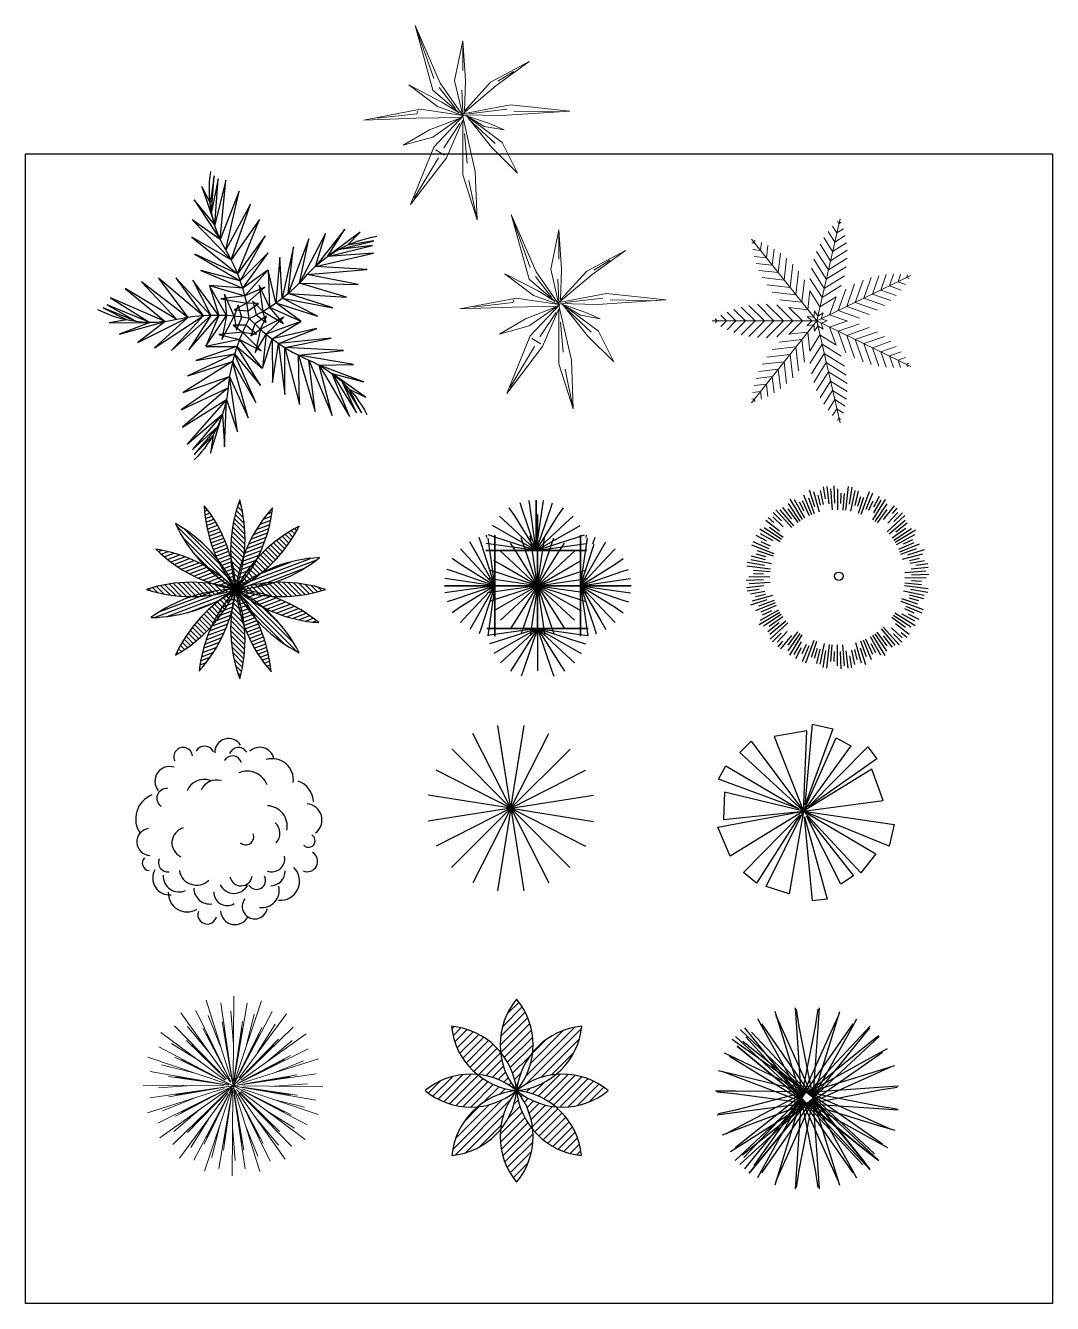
# Model space of a CAD drawing. Header units: millimetres. Extents: x 355 to 3640, y -248 to 1431.
# Drawn here: x 359.5 to 580.5, y 480.6 to 755.5 of the extents above; entities that cross this region are included whole.
import ezdxf

# ---------------------------------------------------------------- set-up
doc = ezdxf.new("R2010")
doc.units = ezdxf.units.MM
doc.layers.get('0').update_dxf_attribs({"plot": 0})
doc.layers.add('PLANTS', color=92, linetype='Continuous')

# ---------------------------------------------------------------- blocks, each defined once
blk = doc.blocks.new('tree 164642')
at = {"color": 0}
for p, q in [((-1.265, 5.273), (-1.383, 5.618)), ((-0.366, 2.632), (-0.816, 5.754)), ((-0.366, 2.632), (-0.366, 5.787)), ((-0.366, 5.787), (-0.366, 2.632)), ((-0.366, 2.632), (-0.366, 5.787)), ((-0.366, 2.632), (-0.366, 5.787)), ((-0.366, 5.787), (-0.366, 2.632)), ((-0.366, 2.632), (-0.366, 5.787)), ((-0.366, 2.632), (0.083, 5.754)), ((0.532, 5.273), (0.65, 5.618)), ((-2.164, 4.311), (-2.672, 4.785)), ((-1.715, 4.792), (-2.058, 5.295)), ((-0.366, 2.632), (-1.715, 4.792)), ((-0.366, 2.632), (-1.265, 5.273)), ((-0.366, 2.632), (0.532, 5.273)), ((-0.366, 2.632), (0.982, 4.792)), ((-0.291, 4.874), (-0.291, 0.439)), ((0.982, 4.792), (1.325, 5.295)), ((1.431, 4.311), (1.939, 4.785)), ((-2.556, 3.891), (-3.101, 4.205)), ((-0.366, 2.632), (-2.164, 4.311)), ((-0.366, 2.632), (1.431, 4.311)), ((1.823, 3.891), (2.368, 4.205)), ((-3.792, 3.021), (-3.928, 3.439)), ((-3.447, 3.438), (-3.468, 3.588)), ((-2.952, 0.439), (-3.372, 3.413)), ((-2.948, 3.472), (-3.366, 3.607)), ((-2.952, 0.439), (-2.952, 3.593)), ((-2.952, 3.593), (-2.952, 0.439)), ((-0.366, 2.632), (-2.948, 3.472)), ((-0.366, 2.632), (-2.556, 3.891)), ((-1.19, 3.08), (-1.307, 3.425)), ((-0.291, 0.439), (-0.74, 3.561)), ((-0.366, 2.632), (1.823, 3.891)), ((-0.366, 2.632), (2.215, 3.472)), ((-0.291, 0.439), (-0.291, 3.593)), ((-0.291, 3.593), (-0.291, 0.439)), ((-0.291, 0.439), (-0.291, 3.593)), ((-0.291, 0.439), (-0.291, 3.593)), ((-0.291, 3.593), (-0.291, 0.439)), ((-0.291, 0.439), (-0.291, 3.593)), ((-0.291, 0.439), (0.158, 3.561)), ((0.608, 3.08), (0.725, 3.425)), ((2.215, 3.472), (2.634, 3.607)), ((2.405, 3.593), (2.405, 0.439)), ((2.405, 0.439), (2.405, 3.593)), ((2.405, 0.439), (2.825, 3.413)), ((2.749, 3.438), (2.77, 3.588)), ((3.169, 3.046), (3.305, 3.464)), ((-4.631, 2.236), (-5.105, 2.744)), ((-4.211, 2.628), (-4.525, 3.173)), ((-2.952, 0.439), (-4.211, 2.628)), ((-2.952, 0.439), (-3.792, 3.021)), ((-3.521, 2.632), (-0.366, 2.632)), ((-0.366, 2.632), (-3.521, 2.632)), ((-3.34, 3.052), (-3.49, 3.073)), ((-0.366, 2.632), (-3.34, 3.052)), ((-2.088, 2.118), (-2.596, 2.592)), ((-1.639, 2.599), (-1.983, 3.101)), ((-0.291, 0.439), (-1.639, 2.599)), ((-0.291, 0.439), (-1.19, 3.08)), ((-0.366, 2.632), (2.608, 3.052)), ((-0.366, 2.632), (-0.366, 2.632)), ((-0.366, 2.632), (-0.366, 2.632)), ((2.788, 2.632), (-0.366, 2.632)), ((-0.366, 2.632), (2.788, 2.632)), ((-0.291, 0.439), (0.608, 3.08)), ((-0.291, 0.439), (1.057, 2.599)), ((1.057, 2.599), (1.401, 3.101)), ((1.507, 2.118), (2.014, 2.592)), ((2.405, 0.439), (3.245, 3.021)), ((2.405, 0.439), (3.664, 2.628)), ((2.608, 3.052), (2.757, 3.073)), ((3.664, 2.628), (3.978, 3.173)), ((4.084, 2.236), (4.558, 2.744)), ((-5.112, 1.787), (-5.615, 2.13)), ((-2.952, 0.439), (-5.112, 1.787)), ((-2.952, 0.439), (-4.631, 2.236)), ((-2.481, 1.698), (-3.025, 2.011)), ((-0.291, 0.439), (-2.481, 1.698)), ((-0.291, 0.439), (-2.088, 2.118)), ((-0.291, 0.439), (1.507, 2.118)), ((-0.291, 0.439), (1.899, 1.698)), ((1.899, 1.698), (2.444, 2.011)), ((2.405, 0.439), (4.084, 2.236)), ((2.405, 0.439), (4.565, 1.787)), ((4.565, 1.787), (5.068, 2.13)), ((-2.952, 0.439), (-6.074, 0.888)), ((-5.593, 1.338), (-5.938, 1.455)), ((-2.952, 0.439), (-5.593, 1.338)), ((-3.265, 0.859), (-3.415, 0.88)), ((-2.873, 1.278), (-3.291, 1.414)), ((-0.291, 0.439), (-3.265, 0.859)), ((-0.291, 0.439), (-2.873, 1.278)), ((-0.291, 0.439), (2.291, 1.278)), ((-0.291, 0.439), (2.683, 0.859)), ((2.291, 1.278), (2.709, 1.414)), ((2.405, 0.439), (5.046, 1.338)), ((2.405, 0.439), (5.527, 0.888)), ((2.683, 0.859), (2.833, 0.88)), ((5.046, 1.338), (5.391, 1.455)), ((-2.952, 0.439), (-6.107, 0.439)), ((-6.107, 0.439), (-2.952, 0.439)), ((-2.952, 0.439), (-6.107, 0.439)), ((-2.952, 0.439), (-6.107, 0.439)), ((-6.107, 0.439), (-2.952, 0.439)), ((-2.952, 0.439), (-6.107, 0.439)), ((-2.952, 0.439), (-6.074, -0.011)), ((-0.291, 0.439), (-5.613, 0.439)), ((-2.952, 0.439), (-5.593, -0.46)), ((-2.952, 0.439), (-5.112, -0.909)), ((-2.952, 0.439), (-4.631, -1.359)), ((-2.952, 0.439), (-4.211, -1.751)), ((-2.952, 0.439), (-3.792, -2.143)), ((-3.445, 0.439), (-0.291, 0.439)), ((-0.291, 0.439), (-3.445, 0.439)), ((-0.291, 0.439), (-3.445, 0.439)), ((-3.445, 0.439), (-0.291, 0.439)), ((-3.265, 0.019), (-3.415, -0.002)), ((-2.952, 0.439), (-3.372, -2.535)), ((-0.291, 0.439), (-3.265, 0.019)), ((-2.952, -2.716), (-2.952, 0.439)), ((-2.952, 0.439), (-2.952, -2.716)), ((-2.952, 0.439), (-2.952, 0.439)), ((-2.952, 0.439), (-2.952, 0.439)), ((-0.291, 0.439), (-2.873, -0.401)), ((-0.291, 0.439), (-2.481, -0.821)), ((-0.291, 0.439), (-2.088, -1.24)), ((-0.291, 0.439), (-1.639, -1.721)), ((-0.291, 0.439), (-1.19, -2.203)), ((-0.291, 0.439), (-0.74, -2.684)), ((-0.291, 0.439), (5.101, 0.439)), ((-0.291, 0.439), (2.683, 0.019)), ((-0.291, 0.439), (2.291, -0.401)), ((-0.291, 0.439), (-0.291, -2.716)), ((-0.291, -2.716), (-0.291, 0.439)), ((-0.291, 0.439), (-0.291, -2.716)), ((-0.291, 0.439), (1.899, -0.821)), ((-0.291, 0.439), (1.507, -1.24)), ((-0.291, 0.439), (-0.291, -2.716)), ((-0.291, -2.716), (-0.291, 0.439)), ((-0.291, 0.439), (-0.291, -2.716)), ((-0.291, 0.439), (1.057, -1.721)), ((-0.291, 0.439), (0.158, -2.684)), ((-0.291, 0.439), (0.608, -2.203)), ((-0.291, 0.439), (-0.291, -4.883)), ((-0.291, 0.439), (2.864, 0.439)), ((2.864, 0.439), (-0.291, 0.439)), ((-0.291, 0.439), (-0.291, 0.439)), ((-0.291, 0.439), (-0.291, 0.439)), ((2.864, 0.439), (-0.291, 0.439)), ((-0.291, 0.439), (2.864, 0.439)), ((-0.291, 0.439), (-0.291, 0.439)), ((-0.291, 0.439), (-0.291, 0.439)), ((2.405, 0.439), (5.56, 0.439)), ((5.56, 0.439), (2.405, 0.439)), ((2.405, 0.439), (5.56, 0.439)), ((2.405, 0.439), (5.56, 0.439)), ((5.56, 0.439), (2.405, 0.439)), ((2.405, 0.439), (5.56, 0.439)), ((2.405, 0.439), (3.664, -1.751)), ((2.405, 0.439), (3.245, -2.143)), ((2.405, 0.439), (4.084, -1.359)), ((2.405, 0.439), (4.565, -0.909)), ((2.405, 0.439), (5.527, -0.011)), ((2.405, 0.439), (5.046, -0.46)), ((2.405, -2.716), (2.405, 0.439)), ((2.405, 0.439), (2.825, -2.535)), ((2.405, 0.439), (2.405, -2.716)), ((2.405, 0.439), (2.405, 0.439)), ((2.405, 0.439), (2.405, 0.439)), ((2.683, 0.019), (2.833, -0.002)), ((-5.593, -0.46), (-5.938, -0.577)), ((-2.873, -0.401), (-3.291, -0.537)), ((2.291, -0.401), (2.709, -0.537)), ((5.046, -0.46), (5.391, -0.577)), ((-5.112, -0.909), (-5.615, -1.253)), ((-4.631, -1.359), (-5.105, -1.867)), ((-2.481, -0.821), (-3.025, -1.134)), ((-2.088, -1.24), (-2.596, -1.715)), ((1.507, -1.24), (2.014, -1.715)), ((1.899, -0.821), (2.444, -1.134)), ((4.084, -1.359), (4.558, -1.867)), ((4.565, -0.909), (5.068, -1.253)), ((-4.211, -1.751), (-4.525, -2.296)), ((-3.792, -2.143), (-3.928, -2.561)), ((-3.445, -2.222), (-0.291, -2.222)), ((-0.291, -2.222), (-3.445, -2.222)), ((-0.291, -2.222), (-3.265, -2.642)), ((-0.291, -2.222), (-2.873, -3.062)), ((-0.291, -2.222), (-2.481, -3.482)), ((-0.291, -2.222), (-2.088, -3.901)), ((-1.639, -1.721), (-1.983, -2.224)), ((-0.291, -2.222), (-1.639, -4.383)), ((-1.19, -2.203), (-1.307, -2.548)), ((-0.291, -2.222), (-1.19, -4.864)), ((-0.291, -2.222), (2.864, -2.222)), ((2.864, -2.222), (-0.291, -2.222)), ((-0.291, -2.222), (2.683, -2.642)), ((-0.291, -2.222), (2.291, -3.062)), ((-0.291, -2.222), (-0.291, -2.222)), ((-0.291, -2.222), (1.899, -3.482)), ((-0.291, -2.222), (1.507, -3.901)), ((-0.291, -2.222), (1.057, -4.383)), ((-0.291, -2.222), (-0.291, -2.222)), ((-0.291, -2.222), (0.608, -4.864)), ((0.608, -2.203), (0.725, -2.548)), ((1.057, -1.721), (1.401, -2.224)), ((3.245, -2.143), (3.381, -2.561)), ((3.664, -1.751), (3.978, -2.296)), ((-3.265, -2.642), (-3.415, -2.663)), ((-3.372, -2.535), (-3.393, -2.685)), ((-2.873, -3.062), (-3.291, -3.198)), ((2.291, -3.062), (2.709, -3.198)), ((2.683, -2.642), (2.833, -2.663)), ((2.825, -2.535), (2.846, -2.685)), ((-2.481, -3.482), (-3.025, -3.795)), ((-2.088, -3.901), (-2.596, -4.376)), ((1.507, -3.901), (2.014, -4.376)), ((1.899, -3.482), (2.444, -3.795)), ((-1.639, -4.383), (-1.983, -4.885)), ((1.057, -4.383), (1.401, -4.885)), ((-1.19, -4.864), (-1.307, -5.209)), ((0.608, -4.864), (0.725, -5.209))]:
    blk.add_line(p, q, dxfattribs=at)
blk = doc.blocks.new('tree 34342')
h = blk.add_hatch()
h.set_pattern_fill('ANSI31', color=256, scale=0.025, style=0)
h.set_pattern_definition([(45, (-277.736226, -158.97234), (-0.0561266, 0.0561266), [])])
h.paths.add_polyline_path([(-0.013, 0.04, 0.158219), (-2.011, 0.125, 0.158219)])
h.paths.add_polyline_path([(-1.427, 1.454, 0.158219), (-0.013, 0.04, 0.158219)])
h.paths.add_polyline_path([(-0.013, 2.04, 0.158219), (-0.013, 0.04, 0.158219)])
h.paths.add_polyline_path([(-0.013, 0.04, 0.158219), (1.401, 1.454, 0.158219)])
h.paths.add_polyline_path([(-0.013, 0.04, 0.158219), (1.985, 0.125, 0.158219)])
h.paths.add_polyline_path([(-0.013, 0.04, 0.158219), (1.46, -1.313, 0.158219)])
h.paths.add_polyline_path([(-0.013, 0.04, 0.158219), (-0.013, -1.96, 0.158219)])
h.paths.add_polyline_path([(-0.013, 0.04, 0.158219), (-1.486, -1.313, 0.158219)])
for centre, start, end in [((3.068, 1.04), 162.0185, 197.9815), ((3.068, 1.04), 162.0185, 197.9815), ((-3.094, 1.04), 342.0185, 17.9815), ((-3.094, 1.04), 342.0185, 17.9815), ((1.459, 2.926), 207.0185, 242.9815), ((-2.898, -1.431), 27.0185, 62.9815), ((2.873, -1.431), 117.0185, 152.9815), ((-1.484, 2.926), 297.0185, 332.9815), ((-1.143, -2.996), 69.5856, 105.5486), ((-0.881, 3.161), 249.5856, 285.5486), ((1.335, -2.906), 114.5856, 150.5486), ((-2.833, 1.633), 294.5856, 330.5486), ((3.068, -0.96), 162.0185, 197.9815), ((3.068, -0.96), 162.0185, 197.9815), ((1.117, -2.996), 74.4514, 110.4144), ((0.856, 3.161), 254.4514, 290.4144), ((2.808, 1.633), 209.4514, 245.4144), ((-1.36, -2.906), 29.4514, 65.4144), ((-3.094, -0.96), 342.0185, 17.9815), ((-3.094, -0.96), 342.0185, 17.9815)]:
    blk.add_arc(centre, 3.239, start, end)
blk = doc.blocks.new('tree 341642')
for p, xscale, yscale, zscale, rotation in [((-0.0009, -0.0073), 0.1750000000000138, 0.1750000000000138, 0.1750000000000138, 335.7558265174829), ((-0.007, -0.0022), 0.1749999999999829, 0.1749999999999829, 0.1749999999999829, 270)]:
    blk.add_blockref('tree 34342', p, dxfattribs=dict(xscale=xscale, yscale=yscale, zscale=zscale, rotation=rotation))
blk = doc.blocks.new('tree 8543')
for centre, radius, start, end in [((-0.0245, 0.4401), 0.0807, 41.61104, 159.97858), ((0.0827, 0.3836), 0.1167, 19.53628, 133.89293), ((-0.2018, 0.4075), 0.0779, 58.98613, 207.91307), ((-0.1421, 0.409), 0.0539, 58.29983, 186.12531), ((0.2294, 0.3129), 0.13, 29.73501, 97.23703), ((-0.3125, 0.3308), 0.0535, 48.88006, 178.31284), ((-0.151, 0.3548), 0.0515, 43.69062, 176.21275), ((-0.0088, 0.2552), 0.1197, 48.76682, 139.8869), ((0.3499, 0.2685), 0.0901, 334.13491, 112.58196), ((-0.4161, 0.271), 0.0523, 33.6973, 233.09374), ((-0.2081, 0.1203), 0.1034, 98.24003, 184.09258), ((-0.1519, 0.1585), 0.0914, 100.21959, 184.20456), ((0.1731, 0.1411), 0.112, 15.48566, 115.71011), ((-0.4226, 0.1166), 0.081, 97.98267, 246.85448), ((0.1881, 0.1035), 0.076, 342.57589, 76.34432), ((0.4157, 0.1732), 0.0366, 250.63414, 87.61238), ((-0.3942, 0.0243), 0.0536, 111.16688, 263.9023), ((0.4607, 0.0678), 0.0582, 274.16342, 85.83658), ((-0.3695, -0.0906), 0.1411, 138.28337, 242.85399), ((0.0945, 0.0341), 0.0451, 255.82781, 48.40852), ((0.2804, -0.0096), 0.0714, 276.12264, 39.2521), ((0.3791, -0.0978), 0.106, 291.12324, 72.71123), ((0.3047, -0.0732), 0.0811, 297.61297, 27.66414), ((-0.1784, -0.1435), 0.0856, 132.65784, 272.21738), ((0.2594, -0.154), 0.05, 238.608, 55.19567), ((0.3097, -0.1892), 0.0971, 289.61791, 40.74759), ((-0.3637, -0.2322), 0.075, 125.1074, 295.13555), ((0.1415, -0.1994), 0.0853, 233.20479, 357.46313), ((0.1671, -0.1646), 0.0627, 218.0415, 17.9882), ((-0.0695, -0.2436), 0.0967, 215.7229, 341.51261), ((0.3159, -0.2868), 0.07, 169.66834, 15.82679), ((-0.313, -0.339), 0.0414, 161.50625, 291.72963), ((-0.2263, -0.2914), 0.051, 182.37076, 306.90541), ((0.0472, -0.3087), 0.0902, 208.41557, 303.64575), ((0.1432, -0.2881), 0.0734, 205.18691, 329.0229), ((0.2277, -0.3554), 0.0807, 210.79675, 2.66776), ((-0.1773, -0.3629), 0.0934, 176.99493, 302.24909), ((-0.1351, -0.3278), 0.0889, 204.45392, 320.90089), ((-0.0526, -0.3925), 0.1046, 204.19546, 327.77892), ((0.1012, -0.4483), 0.0521, 187.20398, 14.32459)]:
    blk.add_arc(centre, radius, start, end)
blk = doc.blocks.new('tree 764232')
at = {"xscale": 0.990099009900991, "yscale": 0.990099009900991, "zscale": 1.98019801980198}
blk.add_blockref('tree 8543', (0.0354, 0.0215), dxfattribs=at)
blk = doc.blocks.new('tree 65242')
for q in [(-0.1576, 0.5347), (-0.0033, 0.5592), (0.1509, 0.5347), (-0.2968, 0.4638), (0.2901, 0.4638), (-0.4072, 0.3534), (0.4005, 0.3534), (-0.4781, 0.2142), (0.4714, 0.2142), (-0.5025, 0.06), (-0.4781, -0.0943), (-0.4072, -0.2335), (-0.2968, -0.3439), (-0.1576, -0.4148), (0.2901, -0.3439), (0.4005, -0.2335), (0.4714, -0.0943), (0.4959, 0.06), (-0.0033, -0.4393), (0.1509, -0.4148)]:
    blk.add_line((-0.0033, 0.06), q)
blk = doc.blocks.new('tree 764')
for p, q in [((-0.1799, 0.4644), (-0.0652, 0.4937)), ((-0.0097, 0.0367), (-0.1799, 0.4644)), ((-0.0652, 0.4937), (-0.0097, 0.0367)), ((-0.0252, 0.4575), (0.0701, 0.454)), ((0, 0), (-0.0252, 0.4575)), ((0.0701, 0.454), (0, 0)), ((0.014, 0.0341), (0.159, 0.4937)), ((0.2359, 0.4569), (0.014, 0.0341)), ((0.159, 0.4937), (0.2359, 0.4569)), ((-0.1916, 0.4163), (-0.3428, 0.3021)), ((0, 0), (-0.1916, 0.4163)), ((0.2377, 0.3902), (0, 0)), ((0.3765, 0.2612), (0.2377, 0.3902)), ((-0.3428, 0.3021), (0, 0)), ((-0.4767, 0.1319), (-0.4483, 0.2193)), ((-0.4483, 0.2193), (0, 0)), ((0, 0), (0.3765, 0.2612)), ((0, 0), (0.4942, 0.1682)), ((0.4942, 0.1682), (0.5258, 0.0447)), ((0, 0), (-0.4767, 0.1319)), ((-0.5154, -0.0577), (-0.5134, 0.0275)), ((-0.5134, 0.0275), (-0.0302, -0.0013)), ((0, 0), (-0.4513, -0.1093)), ((-0.395, -0.3033), (0, 0)), ((-0.3845, -0.2507), (0, 0)), ((0, 0), (-0.2557, -0.4195)), ((0.5258, 0.0447), (0, 0)), ((0.0056, -0.4791), (0, 0)), ((0, 0), (0.1417, -0.4569)), ((0.4501, -0.1642), (0, 0)), ((0, 0), (0.4774, -0.0291)), ((-0.0302, -0.0013), (-0.5154, -0.0577)), ((-0.146, -0.4677), (-0.0072, -0.0277)), ((-0.0072, -0.0277), (-0.0537, -0.4874)), ((0.2777, -0.4327), (0.0183, -0.026)), ((0.0183, -0.026), (0.348, -0.3845)), ((0.0283, -0.0184), (0.4215, -0.1991)), ((0.3785, -0.2736), (0.0283, -0.0184)), ((0.4774, -0.0291), (0.4501, -0.1642)), ((-0.4513, -0.1093), (-0.3845, -0.2507)), ((0.4215, -0.1991), (0.3785, -0.2736)), ((-0.2557, -0.4195), (-0.395, -0.3033)), ((0.348, -0.3845), (0.2777, -0.4327)), ((-0.0537, -0.4874), (-0.146, -0.4677)), ((0.1417, -0.4569), (0.0056, -0.4791))]:
    blk.add_line(p, q)
blk = doc.blocks.new('tree532431')
at = {"xscale": 0.9584664536741219, "yscale": 0.9584664536741219, "zscale": 1.916932907348243}
blk.add_blockref('tree 764', (-0.0472, 0.0169), dxfattribs=at)
blk = doc.blocks.new('tree 632463')
h = blk.add_hatch()
h.set_pattern_fill('ANSI31', color=256, scale=0.17484, style=0)
h.set_pattern_definition([(45, (14.803541, 6.79138), (-0.015453804, 0.015453804), [])])
h.paths.add_polyline_path([(0.0614, 0.1468, -0.147953), (0, 0, -0.151384), (0.1505, 0.0617, 0.197169), (0.2489, 0.2456, 0.200657)])
h.paths.add_polyline_path([(0.1486, -0.0616, 0.198912), (0.3497, 0, 0.197169), (0.1505, 0.0617, -0.151384), (0, 0, -0.149668)])
h.paths.add_polyline_path([(0.1486, -0.0616, -0.149668), (0, 0, -0.149668), (0.0616, -0.1486, 0.198912), (0.2473, -0.2473, 0.198912)])
h.paths.add_polyline_path([(0.0616, -0.1486, -0.149668), (0, 0, -0.149668), (-0.0616, -0.1486, 0.198912), (0, -0.3497, 0.198912)])
h.paths.add_polyline_path([(-0.2473, -0.2473, 0.198912), (-0.0616, -0.1486, -0.149668), (0, 0, -0.149668), (-0.1486, -0.0616, 0.198912)])
h.paths.add_polyline_path([(-0.1486, -0.0616, -0.149668), (0, 0, -0.151384), (-0.1505, 0.0617, 0.197169), (-0.3497, 0, 0.198912)])
h.paths.add_polyline_path([(-0.1505, 0.0617, -0.151384), (0, 0, -0.147953), (-0.0614, 0.1468, 0.200657), (-0.2489, 0.2456, 0.197169)])
h.paths.add_polyline_path([(-0.0614, 0.1468, -0.147953), (0, 0, -0.147953), (0.0614, 0.1468, 0.200657), (0, 0.3497, 0.200657)])
for centre, start, end in [((0.2119, 0.1748), 140.4757, 219.5243), ((0.2119, 0.1748), 140.4757, 219.5243), ((-0.2119, 0.1748), 320.4757, 39.5243), ((-0.2119, 0.1748), 320.4757, 39.5243), ((0.0244, 0.2736), 185.8603, 264.9089), ((-0.2733, -0.0281), 5.8603, 84.9089), ((0.2733, -0.0281), 95.0911, 174.1397), ((-0.0244, 0.2736), 275.0911, 354.1397), ((-0.1748, -0.2119), 50.4757, 129.5243), ((0.1748, -0.2119), 50.4757, 129.5243), ((-0.1748, 0.2119), 230.4757, 309.5243), ((0.0262, -0.2735), 95.4757, 174.5243), ((-0.2735, 0.0262), 275.4757, 354.5243), ((0.2119, -0.1748), 140.4757, 219.5243), ((0.2119, -0.1748), 140.4757, 219.5243), ((-0.0262, -0.2735), 5.4757, 84.5243), ((0.1748, 0.2119), 230.4757, 309.5243), ((0.2735, 0.0262), 185.4757, 264.5243), ((-0.2119, -0.1748), 320.4757, 39.5243), ((-0.2119, -0.1748), 320.4757, 39.5243)]:
    blk.add_arc(centre, 0.2747, start, end)
blk = doc.blocks.new('tree 34123')
for p, q in [((-0.0286, 0.1928), (-0.0323, 0.2474)), ((0.0302, 0.1928), (0.0339, 0.2474)), ((-0.1189, 0.1866), (-0.1357, 0.2169)), ((-0.0737, 0.1897), (-0.0883, 0.2371)), ((-0.0734, 0.1998), (-0.0852, 0.226)), ((-0.0216, 0.1963), (-0.0289, 0.2437)), ((0.0232, 0.1963), (0.0305, 0.2437)), ((0.075, 0.1998), (0.0868, 0.226)), ((0.0753, 0.1897), (0.0899, 0.2371)), ((0.1205, 0.1866), (0.1373, 0.2169)), ((-0.184, 0.1872), (-0.0034, 0.0162)), ((-0.0034, 0.0162), (-0.184, 0.1872)), ((-0.1641, 0.1835), (-0.1716, 0.1928)), ((-0.0153, -0.0007), (-0.1641, 0.1835)), ((0.017, -0.0007), (-0.1528, 0.181)), ((-0.1528, 0.181), (0.017, -0.0007)), ((0.017, -0.0007), (-0.1528, 0.181)), ((0.017, -0.0007), (-0.1528, 0.181)), ((-0.1528, 0.181), (0.017, -0.0007)), ((0.017, -0.0007), (-0.1528, 0.181)), ((0.017, -0.0007), (-0.1252, 0.2034)), ((-0.0153, -0.0007), (-0.1189, 0.1866)), ((-0.0153, -0.0007), (-0.0737, 0.1897)), ((0.017, -0.0007), (-0.0734, 0.1998)), ((-0.0153, -0.0007), (-0.0286, 0.1928)), ((0.017, -0.0007), (-0.0216, 0.1963)), ((-0.0153, -0.0007), (0.1268, 0.2034)), ((-0.0153, -0.0007), (0.075, 0.1998)), ((-0.0153, -0.0007), (0.0232, 0.1963)), ((0.004, 0.0154), (0.1738, 0.1972)), ((0.1738, 0.1972), (0.004, 0.0154)), ((0.017, -0.0007), (0.0302, 0.1928)), ((0.017, -0.0007), (0.0753, 0.1897)), ((0.017, -0.0007), (0.1205, 0.1866)), ((0.017, -0.0007), (0.1657, 0.1835)), ((0.1657, 0.1835), (0.1732, 0.1928)), ((-0.1964, 0.1534), (-0.2061, 0.1603)), ((-0.0153, -0.0007), (-0.1971, 0.169)), ((-0.1971, 0.169), (-0.0153, -0.0007)), ((-0.0034, 0.0162), (-0.1964, 0.1534)), ((-0.0014, -0.0161), (-0.1932, 0.1423)), ((-0.1932, 0.1423), (-0.0014, -0.0161)), ((-0.0014, -0.0161), (-0.1932, 0.1423)), ((-0.0014, -0.0161), (-0.1932, 0.1423)), ((-0.1932, 0.1423), (-0.0014, -0.0161)), ((-0.0014, -0.0161), (-0.1932, 0.1423)), ((0.017, -0.0007), (-0.177, 0.155)), ((-0.0014, -0.0161), (-0.1687, 0.168)), ((0.004, 0.0154), (0.1882, 0.1642)), ((0.1987, 0.169), (0.017, -0.0007)), ((0.017, -0.0007), (0.1987, 0.169)), ((0.1882, 0.1642), (0.1975, 0.1717)), ((-0.1967, 0.1081), (-0.228, 0.123)), ((-0.0014, -0.0161), (-0.2138, 0.1134)), ((-0.0034, 0.0162), (-0.1967, 0.1081)), ((0.004, -0.0169), (0.2081, 0.1253)), ((0.004, 0.0154), (0.1913, 0.119)), ((0.1913, 0.119), (0.2217, 0.1358)), ((-0.197, 0.0628), (-0.2452, 0.0744)), ((-0.2071, 0.0619), (-0.234, 0.0721)), ((0.004, 0.0154), (0.1944, 0.0738)), ((0.004, -0.0169), (0.2046, 0.0735)), ((0.1944, 0.0738), (0.2418, 0.0883)), ((0.2046, 0.0735), (0.2308, 0.0853)), ((-0.0014, -0.0161), (-0.2071, 0.0619)), ((-0.0034, 0.0162), (-0.197, 0.0628)), ((-0.1973, 0.0175), (-0.2521, 0.0179)), ((-0.2004, 0.0104), (-0.2482, 0.0148)), ((-0.0014, -0.0161), (-0.2004, 0.0104)), ((-0.0034, 0.0162), (-0.1984, -0.1382)), ((-0.0034, 0.0162), (-0.1981, -0.0863)), ((-0.0034, 0.0162), (-0.1977, -0.0344)), ((-0.0034, 0.0162), (-0.1973, 0.0175)), ((-0.0034, 0.0162), (-0.1745, -0.1644)), ((-0.1745, -0.1644), (-0.0034, 0.0162)), ((-0.0034, 0.0162), (-0.1745, -0.1644)), ((-0.0034, 0.0162), (-0.1745, -0.1644)), ((-0.1745, -0.1644), (-0.0034, 0.0162)), ((-0.0034, 0.0162), (-0.1745, -0.1644)), ((-0.0034, 0.0162), (-0.147, -0.1869)), ((-0.0034, 0.0162), (-0.0034, 0.0162)), ((-0.0034, 0.0162), (-0.0034, 0.0162)), ((0.004, 0.0154), (0.1975, 0.0286)), ((0.004, -0.0169), (0.201, 0.0217)), ((0.004, 0.0154), (0.1597, -0.1786)), ((0.004, 0.0154), (0.1858, -0.1544)), ((0.1858, -0.1544), (0.004, 0.0154)), ((0.004, 0.0154), (0.1858, -0.1544)), ((0.004, 0.0154), (0.1858, -0.1544)), ((0.1858, -0.1544), (0.004, 0.0154)), ((0.004, 0.0154), (0.1858, -0.1544)), ((0.004, 0.0154), (0.2081, -0.1268)), ((0.004, 0.0154), (0.004, 0.0154)), ((0.004, 0.0154), (0.004, 0.0154)), ((0.004, 0.0154), (0.201, -0.0232)), ((0.004, 0.0154), (0.2046, -0.075)), ((0.1975, 0.0286), (0.2522, 0.0323)), ((0.201, 0.0217), (0.2485, 0.0289)), ((-0.1977, -0.0344), (-0.2446, -0.0445)), ((-0.1979, -0.1728), (-0.0162, -0.003)), ((-0.0162, -0.003), (-0.1979, -0.1728)), ((-0.0014, -0.0161), (-0.1938, -0.0411)), ((-0.0014, -0.0161), (-0.1879, -0.086)), ((-0.0014, -0.0161), (-0.1821, -0.1309)), ((0.0161, -0.003), (-0.1778, -0.1587)), ((-0.0014, -0.0161), (-0.1763, -0.1758)), ((-0.0162, -0.003), (-0.1649, -0.1873)), ((-0.0014, -0.0161), (-0.1598, -0.2079)), ((-0.1598, -0.2079), (-0.0014, -0.0161)), ((0.0161, -0.003), (-0.126, -0.2071)), ((-0.0162, -0.003), (-0.1197, -0.1903)), ((-0.0162, -0.003), (-0.0746, -0.1934)), ((0.0161, -0.003), (-0.0742, -0.2036)), ((-0.0162, -0.003), (-0.0294, -0.1965)), ((0.0161, -0.003), (-0.0224, -0.2)), ((-0.0162, -0.003), (-0.0162, -0.003)), ((-0.0162, -0.003), (-0.0162, -0.003)), ((-0.0162, -0.003), (0.1536, -0.1848)), ((0.1536, -0.1848), (-0.0162, -0.003)), ((-0.0162, -0.003), (0.1536, -0.1848)), ((-0.0162, -0.003), (0.1536, -0.1848)), ((0.1536, -0.1848), (-0.0162, -0.003)), ((-0.0162, -0.003), (0.1536, -0.1848)), ((-0.0162, -0.003), (0.1778, -0.1587)), ((-0.0162, -0.003), (0.0742, -0.2036)), ((-0.0162, -0.003), (0.126, -0.2071)), ((-0.0162, -0.003), (0.0224, -0.2)), ((-0.0153, -0.0007), (-0.0153, -0.0007)), ((-0.0153, -0.0007), (-0.0153, -0.0007)), ((-0.0014, -0.0161), (-0.0014, -0.0161)), ((-0.0014, -0.0161), (-0.0014, -0.0161)), ((0.004, -0.0169), (0.1913, -0.1205)), ((0.004, -0.0169), (0.1882, -0.1657)), ((0.1738, -0.1987), (0.004, -0.0169)), ((0.004, -0.0169), (0.1738, -0.1987)), ((0.004, -0.0169), (0.004, -0.0169)), ((0.004, -0.0169), (0.004, -0.0169)), ((0.004, -0.0169), (0.1975, -0.0301)), ((0.004, -0.0169), (0.1944, -0.0753)), ((0.0161, -0.003), (0.0161, -0.003)), ((0.0161, -0.003), (0.0161, -0.003)), ((0.0161, -0.003), (0.1979, -0.1728)), ((0.1979, -0.1728), (0.0161, -0.003)), ((0.0161, -0.003), (0.1649, -0.1873)), ((0.0161, -0.003), (0.1197, -0.1903)), ((0.0161, -0.003), (0.0745, -0.1934)), ((0.0161, -0.003), (0.0293, -0.1965)), ((0.017, -0.0007), (0.017, -0.0007)), ((0.017, -0.0007), (0.017, -0.0007)), ((0.1975, -0.0301), (0.2522, -0.0338)), ((0.201, -0.0232), (0.2485, -0.0304)), ((-0.1938, -0.0411), (-0.2481, -0.0481)), ((-0.1879, -0.086), (-0.2343, -0.1034)), ((-0.1981, -0.0863), (-0.2235, -0.0997)), ((0.1944, -0.0753), (0.2418, -0.0898)), ((0.2046, -0.075), (0.2308, -0.0868)), ((-0.1821, -0.1309), (-0.2114, -0.1495)), ((0.1913, -0.1205), (0.2217, -0.1373)), ((-0.1763, -0.1758), (-0.1851, -0.1839)), ((0.1882, -0.1657), (0.1975, -0.1732)), ((-0.1649, -0.1873), (-0.1724, -0.1965)), ((-0.1197, -0.1903), (-0.1365, -0.2207)), ((-0.0746, -0.1934), (-0.0891, -0.2408)), ((-0.0742, -0.2036), (-0.086, -0.2298)), ((-0.0294, -0.1965), (-0.0331, -0.2512)), ((-0.0224, -0.2), (-0.0297, -0.2475)), ((0.0224, -0.2), (0.0297, -0.2475)), ((0.0293, -0.1965), (0.0331, -0.2512)), ((0.0742, -0.2036), (0.086, -0.2298)), ((0.0745, -0.1934), (0.0891, -0.2408)), ((0.1197, -0.1903), (0.1365, -0.2207)), ((0.1649, -0.1873), (0.1724, -0.1965))]:
    blk.add_line(p, q)
blk = doc.blocks.new('tree 8312')
for p, q in [((-91, 2263), (-124, 3087)), ((-1136, 1969), (-1539, 2688)), ((-1158, 2212), (-1430, 2746)), ((-1046, 2466), (-1205, 2850)), ((-883, 2333), (-1056, 2803)), ((-719, 2151), (-973, 2935)), ((-631, 2178), (-828, 2877)), ((-543, 2201), (-677, 2761)), ((-498, 2441), (-614, 3029)), ((-454, 2805), (-493, 3050)), ((-300, 2473), (-359, 2970)), ((-215, 2666), (-247, 3080)), ((0, 2265), (0, 2991)), ((0, 2265), (0, 2991)), ((100, 2489), (120, 2989)), ((182, 2258), (228, 2832)), ((273, 2249), (359, 2970)), ((364, 2237), (493, 3050)), ((454, 2220), (595, 2933)), ((595, 2420), (677, 2761)), ((631, 2178), (788, 2732)), ((719, 2151), (943, 2842)), ((805, 2121), (1004, 2662)), ((974, 2052), (1278, 2711)), ((976, 2296), (1205, 2850)), ((-1579, 1647), (-2138, 2252)), ((-1657, 1879), (-2046, 2335)), ((-1440, 1766), (-1889, 2336)), ((-1499, 2003), (-1794, 2408)), ((-1417, 2061), (-1612, 2352)), ((-1215, 1922), (-1516, 2413)), ((-1068, 2256), (-1215, 2574)), ((1158, 2212), (1317, 2525)), ((1246, 2165), (1491, 2602)), ((1367, 1821), (1794, 2408)), ((1417, 2061), (1750, 2558)), ((1429, 2271), (1646, 2625)), ((1510, 1708), (1982, 2260)), ((1579, 1943), (1950, 2413)), ((-2003, 1519), (-2473, 1890)), ((-1768, 1450), (-2320, 1921)), ((-1873, 1671), (-2131, 1909)), ((-1644, 1584), (-2052, 1991)), ((1644, 1584), (2052, 1991)), ((1708, 1518), (2313, 2078)), ((1731, 1813), (1969, 2070)), ((1826, 1379), (2396, 1829)), ((1940, 1596), (2395, 1985)), ((-2331, 1368), (-2685, 1585)), ((-2226, 1186), (-2662, 1431)), ((-2121, 1357), (-2619, 1689)), ((-1881, 1307), (-2469, 1733)), ((1983, 1155), (2474, 1456)), ((2029, 1076), (2748, 1479)), ((2064, 1439), (2469, 1733)), ((2121, 1357), (2412, 1552)), ((2273, 1098), (2806, 1370)), ((-2357, 916), (-2910, 1145)), ((-2212, 658), (-2902, 883)), ((-2112, 913), (-2771, 1217)), ((-2182, 745), (-2722, 944)), ((-2273, 1098), (-2585, 1257)), ((2212, 658), (2995, 913)), ((2317, 1008), (2635, 1154)), ((2393, 823), (2863, 996)), ((2526, 986), (2910, 1145)), ((-2281, 393), (-2993, 535)), ((-2480, 535), (-2821, 617)), ((-2238, 571), (-2792, 727)), ((2238, 571), (2937, 768)), ((2261, 483), (2821, 617)), ((2502, 437), (3089, 554)), ((-2297, 303), (-3111, 432)), ((-2549, 40), (-3049, 59)), ((-2309, 213), (-3030, 298)), ((-2318, 122), (-2892, 167)), ((2324, 31), (3147, 63)), ((2533, 239), (3030, 298)), ((2726, 154), (3140, 187)), ((2866, 394), (3111, 432)), ((-2324, -152), (-3147, -184)), ((-2726, -275), (-3140, -307)), ((-2325, -60), (-3052, -60)), ((-2325, -60), (-3052, -60)), ((-2533, -360), (-3030, -419)), ((2297, -424), (3111, -553)), ((2309, -334), (3030, -419)), ((2318, -243), (2892, -288)), ((2325, -60), (3052, -60)), ((2325, -60), (3052, -60)), ((2549, -160), (3049, -180)), ((-2866, -514), (-3111, -553)), ((-2502, -558), (-3089, -675)), ((-2212, -779), (-2995, -1034)), ((-2238, -692), (-2937, -889)), ((-2261, -603), (-2821, -738)), ((2182, -865), (2722, -1065)), ((2212, -779), (2902, -1003)), ((2238, -692), (2792, -848)), ((2281, -514), (2993, -656)), ((2480, -656), (2821, -738)), ((-2526, -1107), (-2910, -1266)), ((-2393, -943), (-2863, -1117)), ((-2273, -1218), (-2806, -1490)), ((-2029, -1197), (-2748, -1599)), ((-2317, -1128), (-2635, -1275)), ((-1983, -1275), (-2474, -1576)), ((2112, -1034), (2771, -1338)), ((2226, -1307), (2662, -1551)), ((2273, -1218), (2585, -1378)), ((2357, -1036), (2910, -1266)), ((-2064, -1560), (-2469, -1854)), ((-2121, -1478), (-2412, -1672)), ((-1826, -1500), (-2396, -1950)), ((-1940, -1717), (-2395, -2106)), ((-1708, -1639), (-2313, -2198)), ((-1644, -1705), (-2052, -2112)), ((1644, -1705), (2052, -2112)), ((1768, -1571), (2320, -2042)), ((1881, -1427), (2469, -1854)), ((2003, -1640), (2473, -2010)), ((2121, -1478), (2619, -1810)), ((2331, -1489), (2685, -1706)), ((-1510, -1829), (-1982, -2381)), ((-1731, -1933), (-1969, -2191)), ((-1579, -2064), (-1950, -2534)), ((-1367, -1942), (-1794, -2529)), ((-1417, -2181), (-1750, -2679)), ((-974, -2172), (-1278, -2832)), ((1136, -2089), (1539, -2808)), ((1215, -2043), (1516, -2534)), ((1417, -2181), (1612, -2473)), ((1440, -1887), (1889, -2457)), ((1499, -2124), (1794, -2529)), ((1579, -1768), (2138, -2373)), ((1657, -2000), (2046, -2455)), ((1873, -1792), (2131, -2030)), ((-1429, -2392), (-1646, -2746)), ((-1246, -2286), (-1491, -2723)), ((-1158, -2333), (-1317, -2645)), ((-976, -2417), (-1205, -2970)), ((-805, -2242), (-1004, -2782)), ((-719, -2272), (-943, -2963)), ((-631, -2299), (-788, -2853)), ((-595, -2541), (-677, -2882)), ((-454, -2341), (-595, -3053)), ((-364, -2357), (-493, -3171)), ((-273, -2370), (-359, -3091)), ((-182, -2379), (-228, -2953)), ((-100, -2609), (-120, -3110)), ((0, -2386), (0, -3112)), ((0, -2386), (0, -3112)), ((91, -2384), (124, -3208)), ((300, -2593), (359, -3091)), ((498, -2562), (614, -3149)), ((543, -2322), (677, -2882)), ((631, -2299), (828, -2997)), ((719, -2272), (973, -3056)), ((883, -2453), (1056, -2923)), ((1046, -2587), (1205, -2970)), ((1068, -2377), (1215, -2695)), ((1158, -2333), (1430, -2867)), ((215, -2786), (247, -3200)), ((454, -2926), (493, -3171))]:
    blk.add_line(p, q)
at = {"linetype": 'Continuous'}
blk.add_circle((0, 0), 145, dxfattribs=at)
blk = doc.blocks.new('tree 642142')
at = {"linetype": 'Continuous', "xscale": 0.00015873015854595, "yscale": 0.00015873015854595, "zscale": 0.00015873015854595}
blk.add_blockref('tree 8312', (-111.4714, 92.4496), dxfattribs=at)
blk = doc.blocks.new('tree 5412326')
for points in [[(-0.75, 0.415), (-0.644, 0.447), (-0.742, 0.482), (-0.548, 0.566), (-0.736, 0.55), (-0.474, 0.7), (-0.734, 0.618), (-0.425, 0.846), (-0.734, 0.686), (-0.402, 0.997), (-0.738, 0.754), (-0.407, 1.15), (-0.753, 0.889), (-0.439, 1.3), (-0.772, 0.988), (-0.498, 1.442), (-0.789, 1.089), (-0.58, 1.571), (-0.796, 1.225), (-0.642, 1.603), (-0.788, 1.343), (-0.669, 1.638), (-0.774, 1.428), (-0.801, 1.584), (-0.796, 1.225), (-0.901, 1.493), (-0.789, 1.089), (-0.972, 1.331), (-0.753, 0.889), (-1.021, 1.185), (-0.738, 0.754), (-1.043, 1.034), (-0.734, 0.686), (-1.038, 0.881), (-0.734, 0.618), (-1.006, 0.731), (-0.736, 0.55), (-0.948, 0.589), (-0.742, 0.482), (-0.865, 0.46)], [(-0.821, 0.379), (-0.82, 0.489), (-0.883, 0.407), (-0.903, 0.618), (-0.946, 0.433), (-1.008, 0.73), (-1.009, 0.457), (-1.131, 0.821), (-1.074, 0.477), (-1.268, 0.889), (-1.14, 0.495), (-1.415, 0.932), (-1.273, 0.522), (-1.568, 0.948), (-1.374, 0.535), (-1.72, 0.936), (-1.475, 0.55), (-1.869, 0.897), (-1.606, 0.585), (-1.918, 0.849), (-1.716, 0.629), (-1.96, 0.834), (-1.792, 0.668), (-1.949, 0.691), (-1.606, 0.585), (-1.893, 0.568), (-1.475, 0.55), (-1.761, 0.451), (-1.273, 0.522), (-1.638, 0.359), (-1.14, 0.495), (-1.501, 0.291), (-1.074, 0.477), (-1.353, 0.248), (-1.009, 0.457), (-1.201, 0.233), (-0.946, 0.433), (-1.048, 0.244), (-0.883, 0.407), (-0.9, 0.283)], [(-0.694, 0.358), (-0.63, 0.268), (-0.627, 0.371), (-0.487, 0.212), (-0.561, 0.387), (-0.336, 0.184), (-0.495, 0.405), (-0.183, 0.182), (-0.431, 0.427), (-0.032, 0.207), (-0.367, 0.451), (0.112, 0.259), (-0.244, 0.507), (0.245, 0.336), (-0.155, 0.556), (0.361, 0.436), (-0.064, 0.604), (0.459, 0.554), (0.063, 0.653), (0.47, 0.622), (0.178, 0.682), (0.495, 0.659), (0.262, 0.694), (0.402, 0.768), (0.063, 0.653), (0.285, 0.835), (-0.064, 0.604), (0.109, 0.852), (-0.244, 0.507), (-0.044, 0.854), (-0.367, 0.451), (-0.195, 0.828), (-0.431, 0.427), (-0.34, 0.776), (-0.495, 0.405), (-0.472, 0.699), (-0.561, 0.387), (-0.589, 0.6), (-0.627, 0.371), (-0.686, 0.481)], [(-0.809, 0.3), (-0.914, 0.335), (-0.855, 0.25), (-1.062, 0.296), (-0.9, 0.198), (-1.2, 0.231), (-0.941, 0.145), (-1.325, 0.142), (-0.981, 0.09), (-1.433, 0.033), (-1.018, 0.033), (-1.519, -0.094), (-1.085, -0.086), (-1.581, -0.234), (-1.129, -0.177), (-1.617, -0.383), (-1.174, -0.269), (-1.626, -0.536), (-1.248, -0.383), (-1.595, -0.598), (-1.324, -0.474), (-1.594, -0.643), (-1.385, -0.534), (-1.455, -0.676), (-1.248, -0.383), (-1.32, -0.661), (-1.174, -0.269), (-1.168, -0.572), (-1.085, -0.086), (-1.043, -0.483), (-1.018, 0.033), (-0.936, -0.374), (-0.981, 0.09), (-0.85, -0.247), (-0.941, 0.145), (-0.788, -0.107), (-0.9, 0.198), (-0.751, 0.042), (-0.855, 0.25), (-0.742, 0.195)], [(-0.73, 0.287), (-0.796, 0.198), (-0.697, 0.227), (-0.805, 0.045), (-0.662, 0.169), (-0.786, -0.107), (-0.624, 0.113), (-0.74, -0.253), (-0.583, 0.058), (-0.669, -0.389), (-0.541, 0.005), (-0.575, -0.51), (-0.449, -0.095), (-0.461, -0.612), (-0.375, -0.164), (-0.33, -0.692), (-0.302, -0.236), (-0.187, -0.748), (-0.216, -0.342), (-0.119, -0.738), (-0.153, -0.442), (-0.076, -0.75), (-0.115, -0.518), (-0.002, -0.629), (-0.216, -0.342), (0.026, -0.496), (-0.302, -0.236), (-0.012, -0.324), (-0.449, -0.095), (-0.058, -0.177), (-0.541, 0.005), (-0.129, -0.042), (-0.583, 0.058), (-0.223, 0.079), (-0.624, 0.113), (-0.337, 0.182), (-0.662, 0.169), (-0.468, 0.262), (-0.697, 0.227), (-0.61, 0.318)]]:
    blk.add_lwpolyline(points, close=True)
for points in [[(-0.761, 0.348, 0.101039), (-0.772, 0.988, -0.173091), (-0.685, 1.684)], [(-0.761, 0.348, 0.101039), (-1.374, 0.535, -0.173091), (-2.008, 0.833)], [(-0.761, 0.348, 0.101039), (-0.155, 0.556, -0.173091), (0.533, 0.688)], [(-0.761, 0.348, 0.101039), (-1.129, -0.177, -0.173091), (-1.608, -0.689)], [(-0.761, 0.348, 0.101039), (-0.375, -0.164, -0.173091), (-0.037, -0.778)]]:
    blk.add_lwpolyline(points, format="xyb")
blk = doc.blocks.new('tree 97643')
blk.add_blockref('tree 5412326', (348.384, 244.595))
blk = doc.blocks.new('tree53532')
at = {"lineweight": 0}
for p, q in [((1.711, 3.53), (1.896, 2.559)), ((1.742, 2.636), (1.711, 3.53)), ((1.742, 3.299), (1.819, 2.62)), ((1.279, 2.852), (1.541, 2.405)), ((1.418, 2.343), (1.279, 2.852)), ((0.262, 2.728), (1.249, 2.327)), ((1.064, 2.112), (0.262, 2.728)), ((1.064, 2.25), (0.37, 2.667)), ((1.757, 1.85), (1.742, 2.636)), ((1.942, 2.266), (2.312, 2.759)), ((2.312, 2.759), (2.019, 2.189)), ((2.22, 2.343), (3.329, 2.651)), ((3.329, 2.651), (2.343, 2.22)), ((3.329, 2.651), (2.42, 2.327)), ((1.896, 2.559), (1.788, 1.834)), ((1.819, 2.62), (1.865, 2.605)), ((1.11, 2.143), (1.202, 2.297)), ((1.249, 2.327), (1.788, 1.819)), ((1.788, 1.819), (1.418, 2.343)), ((1.541, 2.405), (1.757, 1.85)), ((1.788, 1.834), (1.942, 2.266)), ((2.343, 2.22), (1.788, 1.834)), ((1.834, 1.896), (2.22, 2.343)), ((1.911, 1.958), (2.266, 2.235)), ((1.711, 1.834), (1.064, 2.112)), ((1.649, 1.88), (1.233, 2.158)), ((1.788, 1.834), (2.389, 1.973)), ((2.019, 2.189), (1.834, 1.896)), ((2.389, 1.973), (3.067, 1.834)), ((0, 1.588), (0.771, 1.834)), ((0.771, 1.834), (1.711, 1.834)), ((1.773, 1.834), (0.832, 1.618)), ((1.48, 1.803), (0.971, 1.757)), ((1.249, 1.341), (1.773, 1.757)), ((1.788, 1.773), (1.326, 1.156)), ((1.603, 1.464), (1.788, 1.773)), ((1.803, 1.819), (1.649, 1.372)), ((1.788, 1.171), (1.803, 1.819)), ((1.819, 1.834), (1.973, 1.017)), ((2.297, 1.264), (1.819, 1.834)), ((1.85, 1.834), (2.22, 1.85)), ((1.865, 1.803), (2.358, 1.356)), ((2.389, 1.788), (1.865, 1.803)), ((3.067, 1.834), (2.389, 1.788)), ((2.975, 1.834), (2.559, 1.834)), ((0, 1.588), (0.678, 1.726)), ((0.832, 1.618), (0, 1.588)), ((1.726, 1.726), (1.31, 1.279)), ((1.819, 1.726), (1.896, 1.079)), ((0.802, 0.894), (1.249, 1.341)), ((1.541, 1.125), (1.603, 1.464)), ((1.649, 1.372), (1.541, 1.125)), ((2.358, 1.356), (2.713, 0.694)), ((1.326, 1.156), (0.802, 0.894)), ((1.865, 0), (1.788, 1.171)), ((2.713, 0.694), (2.297, 1.264)), ((2.543, 0.956), (2.374, 1.233)), ((1.85, 0.154), (1.865, 0.956)), ((1.973, 1.017), (1.865, 0))]:
    blk.add_line(p, q, dxfattribs=at)
blk = doc.blocks.new('tree 751332')
at = {"lineweight": 0}
for p, q in [((0, 0.988), (0, 0)), ((0, 0.763), (-0.083, 0.845)), ((0, 0.852), (-0.053, 0.905)), ((0, 0.942), (-0.019, 0.96)), ((0.019, 0.96), (0, 0.942)), ((0.053, 0.905), (0, 0.852)), ((0.083, 0.845), (0, 0.763)), ((0, 0.673), (-0.109, 0.782)), ((0.109, 0.782), (0, 0.673)), ((-0.772, 0.616), (0, 0)), ((-0.739, 0.614), (-0.736, 0.587)), ((-0.675, 0.605), (-0.666, 0.531)), ((0, 0.494), (-0.147, 0.641)), ((0, 0.583), (-0.13, 0.714)), ((0.13, 0.714), (0, 0.583)), ((0.147, 0.641), (0, 0.494)), ((0.772, 0.616), (0, 0)), ((0.666, 0.531), (0.675, 0.605)), ((0.736, 0.587), (0.739, 0.614)), ((-0.736, 0.587), (-0.763, 0.584)), ((-0.666, 0.531), (-0.74, 0.523)), ((-0.609, 0.592), (-0.596, 0.475)), ((-0.543, 0.573), (-0.526, 0.42)), ((-0.477, 0.547), (-0.456, 0.364)), ((-0.409, 0.514), (-0.386, 0.308)), ((0, 0.404), (-0.157, 0.561)), ((0.157, 0.561), (0, 0.404)), ((0.386, 0.308), (0.409, 0.514)), ((0.456, 0.364), (0.477, 0.547)), ((0.526, 0.42), (0.543, 0.573)), ((0.596, 0.475), (0.609, 0.592)), ((0.74, 0.523), (0.666, 0.531)), ((0.763, 0.584), (0.736, 0.587)), ((-0.596, 0.475), (-0.713, 0.462)), ((-0.526, 0.42), (-0.679, 0.402)), ((-0.456, 0.364), (-0.639, 0.343)), ((-0.341, 0.473), (-0.316, 0.252)), ((-0.271, 0.42), (-0.246, 0.196)), ((0, 0.315), (-0.159, 0.474)), ((0, 0.225), (-0.151, 0.377)), ((0.159, 0.474), (0, 0.315)), ((0.151, 0.377), (0, 0.225)), ((0.246, 0.196), (0.271, 0.42)), ((0.316, 0.252), (0.341, 0.473)), ((0.639, 0.343), (0.456, 0.364)), ((0.679, 0.402), (0.526, 0.42)), ((0.713, 0.462), (0.596, 0.475)), ((-0.386, 0.308), (-0.592, 0.285)), ((-0.316, 0.252), (-0.537, 0.227)), ((-0.2, 0.353), (-0.176, 0.14)), ((0, 0.136), (-0.127, 0.263)), ((-0.126, 0.264), (-0.106, 0.085)), ((0.127, 0.263), (0, 0.136)), ((0.106, 0.085), (0.126, 0.264)), ((0.176, 0.14), (0.2, 0.353)), ((0.537, 0.227), (0.316, 0.252)), ((0.592, 0.285), (0.386, 0.308)), ((-0.246, 0.196), (-0.47, 0.171)), ((-0.176, 0.14), (-0.389, 0.116)), ((0.389, 0.116), (0.176, 0.14)), ((0.47, 0.171), (0.246, 0.196)), ((-0.963, -0.22), (0, 0)), ((-0.657, 0.001), (-0.481, -0.11)), ((-0.582, 0.028), (-0.394, -0.09)), ((-0.498, 0.05), (-0.307, -0.07)), ((-0.429, -0.89), (0, 0)), ((-0.401, 0.064), (-0.22, -0.05)), ((-0.106, 0.085), (-0.285, 0.064)), ((-0.285, 0.066), (-0.132, -0.03)), ((-0.036, 0.029), (-0.096, 0.022)), ((-0.096, 0.022), (-0.045, -0.01)), ((0, 0.046), (-0.043, 0.089)), ((-0.043, 0.089), (-0.036, 0.029)), ((0.043, 0.089), (0, 0.046)), ((0.963, -0.22), (0, 0)), ((0.429, -0.89), (0, 0)), ((0.036, 0.029), (0.043, 0.089)), ((0.096, 0.022), (0.036, 0.029)), ((0.045, -0.01), (0.096, 0.022)), ((0.285, 0.064), (0.106, 0.085)), ((0.132, -0.03), (0.285, 0.066)), ((0.22, -0.05), (0.401, 0.064)), ((0.307, -0.07), (0.498, 0.05)), ((0.394, -0.09), (0.582, 0.028)), ((0.481, -0.11), (0.657, 0.001)), ((-0.843, -0.107), (-0.743, -0.17)), ((-0.787, -0.068), (-0.656, -0.15)), ((-0.725, -0.032), (-0.569, -0.13)), ((-0.481, -0.11), (-0.592, -0.286)), ((-0.394, -0.09), (-0.512, -0.278)), ((-0.307, -0.07), (-0.427, -0.261)), ((-0.22, -0.05), (-0.334, -0.231)), ((-0.132, -0.03), (-0.228, -0.183)), ((-0.045, -0.01), (-0.077, -0.062)), ((-0.077, -0.062), (-0.02, -0.042)), ((-0.02, -0.042), (0, -0.099)), ((0, -0.099), (0.02, -0.042)), ((0.02, -0.042), (0.077, -0.062)), ((0.077, -0.062), (0.045, -0.01)), ((0.228, -0.183), (0.132, -0.03)), ((0.334, -0.231), (0.22, -0.05)), ((0.427, -0.261), (0.307, -0.07)), ((0.512, -0.278), (0.394, -0.09)), ((0.592, -0.286), (0.481, -0.11)), ((0.569, -0.13), (0.725, -0.032)), ((0.656, -0.15), (0.787, -0.068)), ((0.743, -0.17), (0.843, -0.107)), ((-0.941, -0.195), (-0.918, -0.21)), ((-0.918, -0.21), (-0.932, -0.232)), ((-0.894, -0.15), (-0.831, -0.19)), ((-0.831, -0.19), (-0.87, -0.253)), ((-0.743, -0.17), (-0.806, -0.269)), ((-0.656, -0.15), (-0.738, -0.28)), ((-0.569, -0.13), (-0.667, -0.286)), ((-0.3, -0.274), (-0.098, -0.203)), ((-0.229, -0.182), (-0.059, -0.122)), ((-0.098, -0.203), (-0.027, -0.405)), ((-0.059, -0.122), (0.001, -0.292)), ((-0.001, -0.292), (0.059, -0.122)), ((0.027, -0.405), (0.098, -0.203)), ((0.059, -0.122), (0.229, -0.182)), ((0.098, -0.203), (0.3, -0.274)), ((0.667, -0.286), (0.569, -0.13)), ((0.738, -0.28), (0.656, -0.15)), ((0.806, -0.269), (0.743, -0.17)), ((0.831, -0.19), (0.894, -0.15)), ((0.87, -0.253), (0.831, -0.19)), ((0.918, -0.21), (0.941, -0.195)), ((0.932, -0.232), (0.918, -0.21)), ((-0.349, -0.358), (-0.137, -0.284)), ((-0.137, -0.284), (-0.062, -0.496)), ((0.062, -0.496), (0.137, -0.284)), ((0.137, -0.284), (0.349, -0.358)), ((-0.41, -0.514), (-0.214, -0.445)), ((-0.385, -0.438), (-0.175, -0.364)), ((-0.214, -0.445), (-0.146, -0.641)), ((-0.175, -0.364), (-0.102, -0.574)), ((0.102, -0.574), (0.175, -0.364)), ((0.146, -0.641), (0.214, -0.445)), ((0.175, -0.364), (0.385, -0.438)), ((0.214, -0.445), (0.41, -0.514)), ((-0.427, -0.587), (-0.253, -0.526)), ((-0.253, -0.526), (-0.192, -0.7)), ((0.192, -0.7), (0.253, -0.526)), ((0.253, -0.526), (0.427, -0.587)), ((-0.441, -0.726), (-0.331, -0.687)), ((-0.437, -0.657), (-0.292, -0.606)), ((-0.331, -0.687), (-0.292, -0.798)), ((-0.292, -0.606), (-0.241, -0.752)), ((0.241, -0.752), (0.292, -0.606)), ((0.292, -0.606), (0.437, -0.657)), ((0.292, -0.798), (0.331, -0.687)), ((0.331, -0.687), (0.441, -0.726)), ((-0.44, -0.792), (-0.37, -0.768)), ((-0.37, -0.768), (-0.345, -0.838)), ((0.345, -0.838), (0.37, -0.768)), ((0.37, -0.768), (0.44, -0.792)), ((-0.434, -0.857), (-0.409, -0.848)), ((-0.409, -0.848), (-0.4, -0.874)), ((0.4, -0.874), (0.409, -0.848)), ((0.409, -0.848), (0.434, -0.857))]:
    blk.add_line(p, q, dxfattribs=at)
blk = doc.blocks.new('tree 4r32')
at = {"lineweight": 0}
for points in [[(0.5162, 0.5739), (0.5118, 1.0335)], [(0.4989, 0.5702), (0.3524, 1.0067)], [(0.5168, 0.5168), (0.4349, 0.9929)], [(0.5189, 0.5314), (0.586, 0.9949)], [(0.5341, 0.5719), (0.6718, 1.0098)], [(0.4838, 0.5613), (0.209, 0.932)], [(0.5033, 0.5424), (0.2918, 0.9443)], [(0.4413, 0.7426), (0.3951, 0.9289)], [(0.5086, 0.573), (0.4628, 0.8872)], [(0.5148, 0.7549), (0.5284, 0.9464)], [(0.5168, 0.5168), (0.5799, 0.8858)], [(0.5293, 0.5422), (0.7304, 0.9501)], [(0.5505, 0.5642), (0.8165, 0.9377)], [(0.5884, 0.7439), (0.6606, 0.9218)], [(0.4724, 0.5484), (0.0958, 0.8165)], [(0.4774, 0.5551), (0.1707, 0.8538)], [(0.3752, 0.7082), (0.2737, 0.8712)], [(0.492, 0.5669), (0.3509, 0.8524)], [(0.5168, 0.5168), (0.3652, 0.8138)], [(0.5122, 0.5453), (0.4644, 0.8461)], [(0.5191, 0.5314), (0.5687, 0.8461)], [(0.5296, 0.542), (0.668, 0.8139)], [(0.5299, 0.5418), (0.6908, 0.8482)], [(0.5574, 0.5585), (0.8538, 0.8629)], [(0.5636, 0.5515), (0.932, 0.8245)], [(0.6551, 0.7106), (0.7787, 0.8575)], [(0.3229, 0.6551), (0.176, 0.7787)], [(0.4966, 0.5375), (0.2553, 0.7847)], [(0.4779, 0.5556), (0.2809, 0.7524)], [(0.5168, 0.5168), (0.7524, 0.7527)], [(0.5168, 0.5168), (0.9443, 0.7418)], [(0.5585, 0.5575), (0.7847, 0.7782)], [(0.7082, 0.6584), (0.8712, 0.7599)], [(0.5168, 0.5168), (0.0238, 0.6718)], [(0.4683, 0.5407), (0.0835, 0.7304)], [(0.4913, 0.5301), (0.1853, 0.6908)], [(0.4912, 0.5298), (0.2196, 0.668)], [(0.5168, 0.5168), (0.8138, 0.6683)], [(0.5414, 0.529), (0.8524, 0.6826)], [(0.5427, 0.5255), (1.0067, 0.6812)], [(0.2897, 0.5884), (0.1118, 0.6606)], [(0.5738, 0.5266), (0.9929, 0.5986)], [(0.7426, 0.5923), (0.9289, 0.6385)], [(0.4885, 0.5165), (0, 0.5118)], [(0.4641, 0.5244), (0.0387, 0.586)], [(0.2786, 0.5148), (0.0872, 0.5284)], [(0.5022, 0.5146), (0.1463, 0.4628)], [(0.4642, 0.5258), (0.1478, 0.5799)], [(0.5168, 0.5168), (0.1797, 0.1707)], [(0.5168, 0.5168), (0.1874, 0.5687)], [(0.5168, 0.5168), (0.2812, 0.2809)], [(0.5168, 0.5168), (0.3031, 0.0835)], [(0.5168, 0.5168), (0.3656, 0.2196)], [(0.5168, 0.5168), (0.4648, 0.1874)], [(0.5168, 0.5168), (0.8461, 0.5691)], [(0.5168, 0.5168), (0.6683, 0.2198)], [(0.5168, 0.5168), (0.8461, 0.4648)], [(0.5437, 0.517), (1.0335, 0.5217)], [(0.574, 0.5251), (0.8872, 0.5708)], [(0.7549, 0.5188), (0.9464, 0.5052)], [(0.5028, 0.5121), (0.0268, 0.3524)], [(0.4649, 0.5079), (0.0407, 0.4349)], [(0.5037, 0.5099), (0.0893, 0.2918)], [(0.4748, 0.4857), (0.1016, 0.209)], [(0.2909, 0.4413), (0.1046, 0.3951)], [(0.4699, 0.4936), (0.1812, 0.3509)], [(0.4648, 0.5085), (0.1875, 0.4644)], [(0.5011, 0.4948), (0.217, 0.0958)], [(0.4922, 0.5042), (0.2198, 0.3652)], [(0.4973, 0.4978), (0.2488, 0.2553)], [(0.4924, 0.4703), (0.3427, 0.1853)], [(0.501, 0.4665), (0.3618, 0.0238)], [(0.513, 0.4906), (0.4475, 0.0387)], [(0.5123, 0.4906), (0.4537, 0.1478)], [(0.5173, 0.4635), (0.5217, 0)], [(0.5206, 0.4907), (0.5708, 0.1463)], [(0.5209, 0.4908), (0.5691, 0.1875)], [(0.5212, 0.4909), (0.5986, 0.0407)], [(0.5233, 0.5035), (0.6826, 0.1812)], [(0.5251, 0.4919), (0.6812, 0.0268)], [(0.5382, 0.5015), (0.9377, 0.217)], [(0.5403, 0.5048), (0.8139, 0.3656)], [(0.5405, 0.5051), (0.9501, 0.3031)], [(0.5422, 0.4685), (0.7418, 0.0893)], [(0.5431, 0.5123), (0.8858, 0.4537)], [(0.5432, 0.5129), (0.9949, 0.4475)], [(0.5495, 0.4726), (0.8245, 0.1016)], [(0.5555, 0.4771), (0.7782, 0.2488)], [(0.556, 0.4776), (0.7527, 0.2812)], [(0.5565, 0.4781), (0.8629, 0.1797)], [(0.5666, 0.4906), (0.8482, 0.3427)], [(0.571, 0.4997), (1.0098, 0.3618)], [(0.7439, 0.4451), (0.9218, 0.373)], [(0.3253, 0.3752), (0.1624, 0.2737)], [(0.7106, 0.3784), (0.8575, 0.2549)], [(0.3784, 0.3229), (0.2549, 0.176)], [(0.6584, 0.3253), (0.7599, 0.1624)], [(0.4451, 0.2897), (0.373, 0.1118)], [(0.5188, 0.2786), (0.5052, 0.0872)], [(0.5923, 0.2909), (0.6385, 0.1046)]]:
    blk.add_lwpolyline(points, dxfattribs=at)

msp = doc.modelspace()

# ---------------------------------------------------------------- linework, layer by layer
msp.add_lwpolyline([(359.47, 727.94), (580.53, 727.94), (580.53, 480.6), (359.47, 480.6)], close=True)

# ---------------------------------------------------------------- block references
at = {"layer": 'PLANTS', "ltscale": 0.02, "xscale": 12.56138671184702, "yscale": 12.56138671184702, "zscale": 12.56138671184702, "rotation": 90}
for p in [(476.61, 713.72), (497.31, 673.1)]:
    msp.add_blockref('tree53532', p, dxfattribs=at)
at = {"layer": 'PLANTS'}
for name, p, xscale, yscale, zscale, rotation in [('tree 97643', (6384.59, -7789.96), 24.40141456445883, 24.40141456445883, 24.40141456445883, 90), ('tree 751332', (529.79, 691.99), 22.78504422876138, 22.78504422876138, 22.78504422876138, 90), ('tree 642142', (592.79, -5064.21), 39.37007874015749, 39.37007874015749, 39.37007874015749, 310.2561828064461), ('tree 65242', (463.06, 585.17), 36.08156893731965, 36.08156893731965, 60135.94822899626, 332.9329722644279), ('tree532431', (528.32, 585.07), 39.37007874015748, 39.37007874015748, 39.37007874015748, 332.9329722649334), ('tree 764232', (401.37, 581.39), 39.14080687415539, 39.14080687415539, 65.23467812373354, 332.9329722644279), ('tree 4r32', (384.8, 508.08), -37.40157480310664, 37.40157480316035, 37.40157480314961, 270)]:
    msp.add_blockref(name, p, dxfattribs=dict(at, xscale=xscale, yscale=yscale, zscale=zscale, rotation=rotation))
for name, p, xscale, yscale, zscale in [('tree 341642', (404.76, 634.23), 55.02359997578083, 55.02359997578083, 55.02359997578083), ('tree 164642', (470.68, 633.51), 3.447478372173372, 3.447478372173372, 3.447478372173372), ('tree 632463', (465.19, 526.39), 56.3646094428222, 56.3646094428222, 56.3646094428222), ('tree 34123', (527.71, 524.87), 78.07239408115875, 78.07239408115875, 78.07239408115875)]:
    msp.add_blockref(name, p, dxfattribs=dict(at, xscale=xscale, yscale=yscale, zscale=zscale))

doc.saveas('drawing.dxf')
